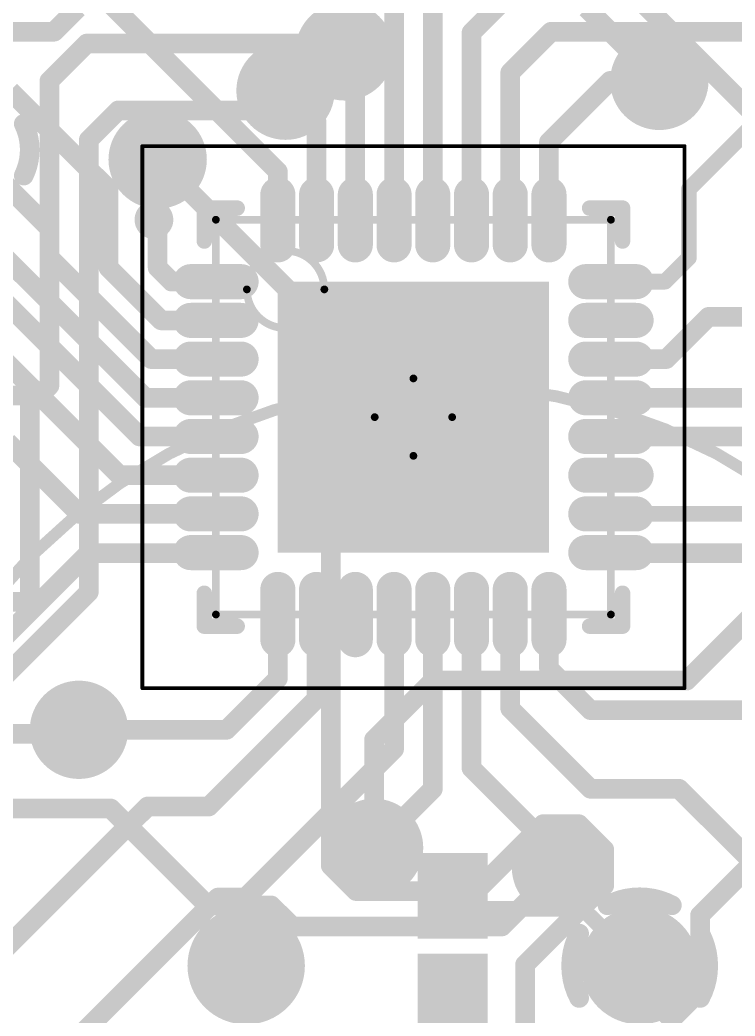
# Model space of a CAD drawing. Header units: millimetres. Extents: x 2.46 to 5.38, y 2.48 to 3.77.
# Drawn here: x 4.44 to 4.803, y 2.94 to 3.447 of the extents above; entities that cross this region are included whole.
import ezdxf

# ---------------------------------------------------------------- set-up
doc = ezdxf.new("R2010")
doc.units = ezdxf.units.MM
doc.header["$MEASUREMENT"] = 0
for name, color, linetype in [('BottomLayer', 5, 'Continuous'), ('BottomOverlay', 54, 'Continuous'), ('BottomSolder', 6, 'Continuous'), ('InternalPlane1', 76, 'Continuous'), ('InternalPlane2', 16, 'Continuous'), ('Mechanical13', 56, 'Continuous'), ('Mechanical15', 56, 'Continuous'), ('MultiLayer', 9, 'Continuous'), ('TopLayer', 1, 'Continuous'), ('TopOverlay', 2, 'Continuous'), ('TopPaste', 8, 'Continuous'), ('TopSolder', 216, 'Continuous')]:
    doc.layers.add(name, color=color, linetype=linetype)

msp = doc.modelspace()

# ---------------------------------------------------------------- linework, layer by layer
at = {"layer": 'BottomLayer', "const_width": 0.01}
for points in [[(4.71483, 3.49728), (4.85, 3.36211)], [(4.45737, 3.441), (4.46937, 3.453)], [(4.728, 3.453), (4.765, 3.416)], [(4.125, 3.441), (4.45737, 3.441)], [(4.455, 3.416), (4.474, 3.435)], [(4.474, 3.435), (4.605, 3.435)], [(4.455, 3.261), (4.455, 3.416)], [(4.475, 3.386), (4.49, 3.401)], [(4.49, 3.401), (4.575, 3.401)], [(4.475, 3.156), (4.475, 3.386)], [(4.51, 3.376), (4.598, 3.288)], [(4.598, 3.01689), (4.598, 3.288)], [(4.445, 3.251), (4.455, 3.261)], [(4.245, 3.256), (4.445, 3.256)], [(4.445, 3.151), (4.445, 3.256)], [(4.77889, 3.111), (4.90389, 3.236)], [(4.78569, 2.99168), (5.008, 3.214)], [(4.34, 3.151), (4.445, 3.151)], [(4.42378, 3.10478), (4.475, 3.156)], [(4.62, 3.081), (4.65, 3.111)], [(4.65, 3.111), (4.77889, 3.111)], [(4.468, 3.084), (4.47, 3.086)], [(4.272, 3.084), (4.468, 3.084)], [(4.62, 3.026), (4.62, 3.081)], [(4.185, 3.046), (4.48611, 3.046)], [(4.48611, 3.046), (4.53543, 2.99668)], [(4.67189, 3.004), (4.70589, 3.038)], [(4.70589, 3.038), (4.72411, 3.038)], [(4.72411, 3.038), (4.737, 3.02511)], [(4.737, 3.00689), (4.737, 3.02511)], [(4.598, 3.01689), (4.61089, 3.004)], [(4.685, 2.986), (4.715, 3.016)], [(4.69676, 2.96664), (4.737, 3.00689)], [(4.61089, 3.004), (4.67189, 3.004)], [(4.53543, 2.99668), (4.56771, 2.99668)], [(4.56771, 2.99668), (4.5784, 2.986)], [(4.78569, 2.95329), (4.78569, 2.99168)], [(4.5784, 2.986), (4.685, 2.986)], [(4.69676, 2.88242), (4.69676, 2.96664)], [(4.76771, 2.93531), (4.78569, 2.95329)]]:
    msp.add_lwpolyline(points, dxfattribs=at)
at = {"layer": 'BottomLayer'}
for points, const_width in [([(4.45487, 3.441, 1), (4.45987, 3.441, 1)], 0.005), ([(4.45487, 3.441, 1), (4.45987, 3.441, 1)], 0.005), ([(4.4715, 3.435, 1), (4.4765, 3.435, 1)], 0.005), ([(4.4715, 3.435, 1), (4.4765, 3.435, 1)], 0.005), ([(4.5995, 3.431, 1), (4.6105, 3.431, 1)], 0.011), ([(4.6025, 3.435, 1), (4.6075, 3.435, 1)], 0.005), ([(4.7595, 3.416, 1), (4.7705, 3.416, 1)], 0.011), ([(4.4525, 3.416, 1), (4.4575, 3.416, 1)], 0.005), ([(4.4525, 3.416, 1), (4.4575, 3.416, 1)], 0.005), ([(4.5695, 3.411, 1), (4.5805, 3.411, 1)], 0.011), ([(4.7625, 3.416, 1), (4.7675, 3.416, 1)], 0.005), ([(4.4875, 3.401, 1), (4.4925, 3.401, 1)], 0.005), ([(4.4875, 3.401, 1), (4.4925, 3.401, 1)], 0.005), ([(4.5725, 3.401, 1), (4.5775, 3.401, 1)], 0.005), ([(4.4725, 3.386, 1), (4.4775, 3.386, 1)], 0.005), ([(4.4725, 3.386, 1), (4.4775, 3.386, 1)], 0.005), ([(4.5045, 3.376, 1), (4.5155, 3.376, 1)], 0.011), ([(4.5075, 3.376, 1), (4.5125, 3.376, 1)], 0.005), ([(4.5955, 3.288, 1), (4.6005, 3.288, 1)], 0.005), ([(4.5955, 3.288, 1), (4.6005, 3.288, 1)], 0.005), ([(4.4525, 3.261, 1), (4.4575, 3.261, 1)], 0.005), ([(4.4525, 3.261, 1), (4.4575, 3.261, 1)], 0.005), ([(4.4425, 3.256, 1), (4.4475, 3.256, 1)], 0.005), ([(4.4425, 3.256, 1), (4.4475, 3.256, 1)], 0.005), ([(4.4425, 3.251, 1), (4.4475, 3.251, 1)], 0.005), ([(4.4425, 3.151, 1), (4.4475, 3.151, 1)], 0.005), ([(4.4425, 3.151, 1), (4.4475, 3.151, 1)], 0.005), ([(4.4725, 3.156, 1), (4.4775, 3.156, 1)], 0.005), ([(4.4725, 3.156, 1), (4.4775, 3.156, 1)], 0.005), ([(4.6475, 3.111, 1), (4.6525, 3.111, 1)], 0.005), ([(4.6475, 3.111, 1), (4.6525, 3.111, 1)], 0.005), ([(4.77639, 3.111, 1), (4.78139, 3.111, 1)], 0.005), ([(4.77639, 3.111, 1), (4.78139, 3.111, 1)], 0.005), ([(4.4645, 3.086, 1), (4.4755, 3.086, 1)], 0.011), ([(4.4675, 3.086, 1), (4.4725, 3.086, 1)], 0.005), ([(4.4655, 3.084, 1), (4.4705, 3.084, 1)], 0.005), ([(4.4655, 3.084, 1), (4.4705, 3.084, 1)], 0.005), ([(4.6175, 3.081, 1), (4.6225, 3.081, 1)], 0.005), ([(4.6175, 3.081, 1), (4.6225, 3.081, 1)], 0.005), ([(4.48361, 3.046, 1), (4.48861, 3.046, 1)], 0.005), ([(4.48361, 3.046, 1), (4.48861, 3.046, 1)], 0.005), ([(4.70339, 3.038, 1), (4.70839, 3.038, 1)], 0.005), ([(4.70339, 3.038, 1), (4.70839, 3.038, 1)], 0.005), ([(4.72161, 3.038, 1), (4.72661, 3.038, 1)], 0.005), ([(4.72161, 3.038, 1), (4.72661, 3.038, 1)], 0.005), ([(4.6145, 3.026, 1), (4.6255, 3.026, 1)], 0.011), ([(4.6175, 3.026, 1), (4.6225, 3.026, 1)], 0.005), ([(4.7345, 3.02511, 1), (4.7395, 3.02511, 1)], 0.005), ([(4.7345, 3.02511, 1), (4.7395, 3.02511, 1)], 0.005), ([(4.7095, 3.016, 1), (4.7205, 3.016, 1)], 0.011), ([(4.5955, 3.01689, 1), (4.6005, 3.01689, 1)], 0.005), ([(4.5955, 3.01689, 1), (4.6005, 3.01689, 1)], 0.005), ([(4.7125, 3.016, 1), (4.7175, 3.016, 1)], 0.005), ([(4.7345, 3.00689, 1), (4.7395, 3.00689, 1)], 0.005), ([(4.7345, 3.00689, 1), (4.7395, 3.00689, 1)], 0.005), ([(4.60839, 3.004, 1), (4.61339, 3.004, 1)], 0.005), ([(4.60839, 3.004, 1), (4.61339, 3.004, 1)], 0.005), ([(4.66939, 3.004, 1), (4.67439, 3.004, 1)], 0.005), ([(4.66939, 3.004, 1), (4.67439, 3.004, 1)], 0.005), ([(4.53293, 2.99668, 1), (4.53793, 2.99668, 1)], 0.005), ([(4.53293, 2.99668, 1), (4.53793, 2.99668, 1)], 0.005), ([(4.56521, 2.99668, 1), (4.57021, 2.99668, 1)], 0.005), ([(4.56521, 2.99668, 1), (4.57021, 2.99668, 1)], 0.005), ([(4.78319, 2.99168, 1), (4.78819, 2.99168, 1)], 0.005), ([(4.78319, 2.99168, 1), (4.78819, 2.99168, 1)], 0.005), ([(4.5759, 2.986, 1), (4.5809, 2.986, 1)], 0.005), ([(4.5759, 2.986, 1), (4.5809, 2.986, 1)], 0.005), ([(4.6825, 2.986, 1), (4.6875, 2.986, 1)], 0.005), ([(4.6825, 2.986, 1), (4.6875, 2.986, 1)], 0.005), ([(4.54516, 2.966, 1), (4.56484, 2.966, 1)], 0.01969), ([(4.74516, 2.966, 1), (4.76484, 2.966, 1)], 0.01969), ([(4.69426, 2.96664, 1), (4.69926, 2.96664, 1)], 0.005), ([(4.69426, 2.96664, 1), (4.69926, 2.96664, 1)], 0.005), ([(4.78319, 2.95329, 1), (4.78819, 2.95329, 1)], 0.005), ([(4.78319, 2.95329, 1), (4.78819, 2.95329, 1)], 0.005)]:
    msp.add_lwpolyline(points, format="xyb", close=True, dxfattribs=dict(at, const_width=const_width))
at = {"layer": 'BottomOverlay', "const_width": 0.00606}
msp.add_lwpolyline([(4.95028, 2.966, 1), (4.35972, 2.966, 1)], format="xyb", close=True, dxfattribs=at)
at = {"layer": 'BottomSolder'}
for points, const_width in [([(4.5975, 3.431, 1), (4.6125, 3.431, 1)], 0.015), ([(4.7575, 3.416, 1), (4.7725, 3.416, 1)], 0.015), ([(4.5675, 3.411, 1), (4.5825, 3.411, 1)], 0.015), ([(4.5025, 3.376, 1), (4.5175, 3.376, 1)], 0.015), ([(4.4625, 3.086, 1), (4.4775, 3.086, 1)], 0.015), ([(4.6125, 3.026, 1), (4.6275, 3.026, 1)], 0.015), ([(4.7075, 3.016, 1), (4.7225, 3.016, 1)], 0.015), ([(4.54316, 2.966, 1), (4.56684, 2.966, 1)], 0.02369), ([(4.74316, 2.966, 1), (4.76684, 2.966, 1)], 0.02369)]:
    msp.add_lwpolyline(points, format="xyb", close=True, dxfattribs=dict(at, const_width=const_width))
at = {"layer": 'InternalPlane1'}
for points, const_width in [([(4.5925, 3.431, 1), (4.6175, 3.431, 1)], 0.025), ([(4.7525, 3.416, 1), (4.7775, 3.416, 1)], 0.025), ([(4.5625, 3.411, 1), (4.5875, 3.411, 1)], 0.025), ([(4.43946, 3.39415, 1), (4.44446, 3.39415, 1)], 0.005), ([(4.4975, 3.376, 1), (4.5225, 3.376, 1)], 0.025), ([(4.43946, 3.36785, 1), (4.44446, 3.36785, 1)], 0.005), ([(4.4575, 3.086, 1), (4.4825, 3.086, 1)], 0.025), ([(4.6075, 3.026, 1), (4.6325, 3.026, 1)], 0.025), ([(4.7025, 3.016, 1), (4.7275, 3.016, 1)], 0.025), ([(4.73614, 2.99676, 1), (4.74114, 2.99676, 1)], 0.005), ([(4.76886, 2.99676, 1), (4.77386, 2.99676, 1)], 0.005), ([(4.54008, 2.966, 1), (4.56992, 2.966, 1)], 0.02984), ([(4.72174, 2.98236, 1), (4.72674, 2.98236, 1)], 0.005), ([(4.78326, 2.98236, 1), (4.78826, 2.98236, 1)], 0.005), ([(4.72174, 2.94964, 1), (4.72674, 2.94964, 1)], 0.005), ([(4.78326, 2.94964, 1), (4.78826, 2.94964, 1)], 0.005)]:
    msp.add_lwpolyline(points, format="xyb", close=True, dxfattribs=dict(at, const_width=const_width))
at = {"layer": 'InternalPlane1', "const_width": 0.01}
for points in [[(4.44196, 3.39415, -0.230868), (4.44196, 3.36785)], [(4.73864, 2.99676, -0.249328), (4.77136, 2.99676)], [(4.72424, 2.94964, -0.249328), (4.72424, 2.98236)], [(4.78576, 2.98236, -0.249328), (4.78576, 2.94964)]]:
    msp.add_lwpolyline(points, format="xyb", dxfattribs=at)
at = {"layer": 'InternalPlane2'}
for points, const_width in [([(4.5925, 3.431, 1), (4.6175, 3.431, 1)], 0.025), ([(4.7525, 3.416, 1), (4.7775, 3.416, 1)], 0.025), ([(4.5625, 3.411, 1), (4.5875, 3.411, 1)], 0.025), ([(4.4975, 3.376, 1), (4.5225, 3.376, 1)], 0.025), ([(4.4575, 3.086, 1), (4.4825, 3.086, 1)], 0.025), ([(4.6075, 3.026, 1), (4.6325, 3.026, 1)], 0.025), ([(4.7025, 3.016, 1), (4.7275, 3.016, 1)], 0.025), ([(4.54008, 2.966, 1), (4.56992, 2.966, 1)], 0.02984), ([(4.74008, 2.966, 1), (4.76992, 2.966, 1)], 0.02984)]:
    msp.add_lwpolyline(points, format="xyb", close=True, dxfattribs=dict(at, const_width=const_width))
at = {"layer": 'Mechanical13', "const_width": 0.00394}
for points in [[(4.53961, 3.34539), (4.74039, 3.34539)], [(4.53961, 3.14461), (4.53961, 3.34539)], [(4.74039, 3.14461), (4.74039, 3.34539)], [(4.53961, 3.14461), (4.74039, 3.14461)]]:
    msp.add_lwpolyline(points, dxfattribs=at)
at = {"layer": 'Mechanical13'}
for points, const_width in [([(4.53862, 3.34539, 1), (4.54059, 3.34539, 1)], 0.00197), ([(4.53862, 3.34539, 1), (4.54059, 3.34539, 1)], 0.00197), ([(4.73941, 3.34539, 1), (4.74138, 3.34539, 1)], 0.00197), ([(4.73941, 3.34539, 1), (4.74138, 3.34539, 1)], 0.00197), ([(4.59472, 3.30996, 1), (4.55535, 3.30996, 1)], 0.00394), ([(4.55437, 3.30996, 1), (4.55634, 3.30996, 1)], 0.00197), ([(4.59374, 3.30996, 1), (4.59571, 3.30996, 1)], 0.00197), ([(4.53862, 3.14461, 1), (4.54059, 3.14461, 1)], 0.00197), ([(4.53862, 3.14461, 1), (4.54059, 3.14461, 1)], 0.00197), ([(4.73941, 3.14461, 1), (4.74138, 3.14461, 1)], 0.00197), ([(4.73941, 3.14461, 1), (4.74138, 3.14461, 1)], 0.00197)]:
    msp.add_lwpolyline(points, format="xyb", close=True, dxfattribs=dict(at, const_width=const_width))
at = {"layer": 'Mechanical15'}
for points, const_width in [([(4.5022, 3.3828), (4.7778, 3.3828)], 0.00197), ([(4.5022, 3.1072), (4.5022, 3.3828)], 0.00197), ([(4.7778, 3.1072), (4.7778, 3.3828)], 0.00197), ([(4.64, 3.22532), (4.64, 3.26469)], 0.00394), ([(4.62031, 3.245), (4.65968, 3.245)], 0.00394), ([(4.5022, 3.1072), (4.7778, 3.1072)], 0.00197)]:
    msp.add_lwpolyline(points, dxfattribs=dict(at, const_width=const_width))
for points, const_width in [([(4.50171, 3.3828, 1), (4.5027, 3.3828, 1)], 0.000984), ([(4.50171, 3.3828, 1), (4.5027, 3.3828, 1)], 0.000984), ([(4.7773, 3.3828, 1), (4.77829, 3.3828, 1)], 0.000984), ([(4.7773, 3.3828, 1), (4.77829, 3.3828, 1)], 0.000984), ([(4.63902, 3.26469, 1), (4.64098, 3.26469, 1)], 0.00197), ([(4.61933, 3.245, 1), (4.6213, 3.245, 1)], 0.00197), ([(4.6587, 3.245, 1), (4.66067, 3.245, 1)], 0.00197), ([(4.63902, 3.22532, 1), (4.64098, 3.22532, 1)], 0.00197), ([(4.50171, 3.1072, 1), (4.5027, 3.1072, 1)], 0.000984), ([(4.50171, 3.1072, 1), (4.5027, 3.1072, 1)], 0.000984), ([(4.7773, 3.1072, 1), (4.77829, 3.1072, 1)], 0.000984), ([(4.7773, 3.1072, 1), (4.77829, 3.1072, 1)], 0.000984)]:
    msp.add_lwpolyline(points, format="xyb", close=True, dxfattribs=dict(at, const_width=const_width))
at = {"layer": 'MultiLayer'}
for points, const_width in [([(4.5995, 3.431, 1), (4.6105, 3.431, 1)], 0.011), ([(4.7595, 3.416, 1), (4.7705, 3.416, 1)], 0.011), ([(4.5695, 3.411, 1), (4.5805, 3.411, 1)], 0.011), ([(4.5045, 3.376, 1), (4.5155, 3.376, 1)], 0.011), ([(4.4645, 3.086, 1), (4.4755, 3.086, 1)], 0.011), ([(4.6145, 3.026, 1), (4.6255, 3.026, 1)], 0.011), ([(4.7095, 3.016, 1), (4.7205, 3.016, 1)], 0.011), ([(4.54516, 2.966, 1), (4.56484, 2.966, 1)], 0.01969), ([(4.74516, 2.966, 1), (4.76484, 2.966, 1)], 0.01969)]:
    msp.add_lwpolyline(points, format="xyb", close=True, dxfattribs=dict(at, const_width=const_width))
at = {"layer": 'TopLayer'}
for points, const_width in [([(4.66953, 3.44053), (4.72, 3.491)], 0.01), ([(4.452, 3.489), (4.5711, 3.3699)], 0.01), ([(4.63016, 3.34539), (4.63016, 3.481)], 0.01), ([(4.64984, 3.34539), (4.64984, 3.46584)], 0.01), ([(4.66953, 3.34539), (4.66953, 3.44053)], 0.01), ([(4.68921, 3.42021), (4.71, 3.441)], 0.01), ([(4.71, 3.441), (4.925, 3.441)], 0.01), ([(4.61047, 3.34539), (4.61047, 3.431)], 0.01), ([(4.68921, 3.34539), (4.68921, 3.42021)], 0.01), ([(4.7089, 3.3849), (4.74, 3.416)], 0.01), ([(4.74, 3.416), (4.765, 3.416)], 0.01), ([(4.325, 3.411), (4.435, 3.411)], 0.01), ([(4.435, 3.411), (4.485, 3.361)], 0.01), ([(4.575, 3.411), (4.59079, 3.39521)], 0.01), ([(4.78, 3.361), (4.83, 3.411)], 0.008), ([(4.59079, 3.34539), (4.59079, 3.39521)], 0.01), ([(4.7089, 3.34539), (4.7089, 3.3849)], 0.01), ([(4.415, 3.381), (4.455, 3.341)], 0.01), ([(4.51, 3.321), (4.51, 3.376)], 0.01), ([(4.5711, 3.34539), (4.5711, 3.3699)], 0.01), ([(4.485, 3.321), (4.485, 3.361)], 0.01), ([(4.78, 3.326), (4.78, 3.361)], 0.008), ([(4.5711, 3.35819), (4.5711, 3.3326)], 0.00984), ([(4.59079, 3.35819), (4.59079, 3.3326)], 0.00984), ([(4.61047, 3.35819), (4.61047, 3.3326)], 0.00984), ([(4.63016, 3.35819), (4.63016, 3.3326)], 0.00984), ([(4.64984, 3.35819), (4.64984, 3.3326)], 0.00984), ([(4.66953, 3.35819), (4.66953, 3.3326)], 0.00984), ([(4.68921, 3.35819), (4.68921, 3.3326)], 0.00984), ([(4.7089, 3.35819), (4.7089, 3.3326)], 0.00984), ([(4.41763, 3.341), (4.50378, 3.25484)], 0.01), ([(4.455, 3.32625), (4.455, 3.341)], 0.01), ([(4.455, 3.32625), (4.50673, 3.27453)], 0.01), ([(4.7679, 3.3139), (4.78, 3.326)], 0.008), ([(4.485, 3.321), (4.51179, 3.29421)], 0.01), ([(4.51, 3.321), (4.5171, 3.3139)], 0.01), ([(4.5171, 3.3139), (4.53961, 3.3139)], 0.01), ([(4.52681, 3.3139), (4.5524, 3.3139)], 0.00984), ([(4.7276, 3.3139), (4.75319, 3.3139)], 0.00984), ([(4.74039, 3.3139), (4.7679, 3.3139)], 0.008), ([(4.43, 3.306), (4.50084, 3.23516)], 0.01), ([(4.51179, 3.29421), (4.53961, 3.29421)], 0.01), ([(4.52681, 3.29421), (4.5524, 3.29421)], 0.00984), ([(4.7276, 3.29421), (4.75319, 3.29421)], 0.00984), ([(4.76853, 3.27453), (4.79, 3.296)], 0.01), ([(4.79, 3.296), (4.83154, 3.296)], 0.01), ([(4.42514, 3.28086), (4.49053, 3.21547)], 0.01), ([(4.50673, 3.27453), (4.53961, 3.27453)], 0.01), ([(4.52681, 3.27453), (4.5524, 3.27453)], 0.00984), ([(4.7276, 3.27453), (4.75319, 3.27453)], 0.00984), ([(4.74039, 3.27453), (4.76853, 3.27453)], 0.01), ([(4.50378, 3.25484), (4.53961, 3.25484)], 0.01), ([(4.52681, 3.25484), (4.5524, 3.25484)], 0.00984), ([(4.7276, 3.25484), (4.75319, 3.25484)], 0.00984), ([(4.74039, 3.25484), (4.8172, 3.25484)], 0.01), ([(4.43354, 3.23246), (4.47021, 3.19579)], 0.01), ([(4.50084, 3.23516), (4.53961, 3.23516)], 0.01), ([(4.52681, 3.23516), (4.5524, 3.23516)], 0.00984), ([(4.7276, 3.23516), (4.75319, 3.23516)], 0.00984), ([(4.74039, 3.23516), (4.84425, 3.23516)], 0.01), ([(4.49053, 3.21547), (4.53961, 3.21547)], 0.01), ([(4.52681, 3.21547), (4.5524, 3.21547)], 0.00984), ([(4.7276, 3.21547), (4.75319, 3.21547)], 0.00984), ([(4.47021, 3.19579), (4.53961, 3.19579)], 0.01), ([(4.52681, 3.19579), (4.5524, 3.19579)], 0.00984), ([(4.7276, 3.19579), (4.75319, 3.19579)], 0.00984), ([(4.74039, 3.19579), (4.94521, 3.19579)], 0.008), ([(4.375, 3.076), (4.47479, 3.17579)], 0.01), ([(4.47479, 3.17579), (4.53961, 3.17579)], 0.01), ([(4.52681, 3.1761), (4.5524, 3.1761)], 0.00984), ([(4.7276, 3.1761), (4.75319, 3.1761)], 0.00984), ([(4.74039, 3.17587), (4.89013, 3.17587)], 0.01), ([(4.5711, 3.1574), (4.5711, 3.13181)], 0.00984), ([(4.59079, 3.1574), (4.59079, 3.13181)], 0.00984), ([(4.61047, 3.1574), (4.61047, 3.13181)], 0.00984), ([(4.63016, 3.1574), (4.63016, 3.13181)], 0.00984), ([(4.64984, 3.1574), (4.64984, 3.13181)], 0.00984), ([(4.66953, 3.1574), (4.66953, 3.13181)], 0.00984), ([(4.68921, 3.1574), (4.68921, 3.13181)], 0.00984), ([(4.7089, 3.1574), (4.7089, 3.13181)], 0.00984), ([(4.5711, 3.1121), (4.5711, 3.14461)], 0.01), ([(4.59079, 3.10179), (4.59079, 3.14461)], 0.01), ([(4.63016, 3.07616), (4.63016, 3.14461)], 0.01), ([(4.64984, 3.05584), (4.64984, 3.14461)], 0.01), ([(4.66953, 3.06647), (4.66953, 3.14461)], 0.01), ([(4.68921, 3.09679), (4.68921, 3.14461)], 0.01), ([(4.7089, 3.1171), (4.7089, 3.14461)], 0.01), ([(4.7089, 3.1171), (4.73, 3.096)], 0.01), ([(4.545, 3.086), (4.5711, 3.1121)], 0.01), ([(4.536, 3.047), (4.59079, 3.10179)], 0.01), ([(4.68921, 3.09679), (4.73, 3.056)], 0.01), ([(4.73, 3.096), (4.81, 3.096)], 0.01), ([(4.47, 3.086), (4.545, 3.086)], 0.01), ([(4.55469, 3.00068), (4.63016, 3.07616)], 0.01), ([(4.66953, 3.06647), (4.715, 3.021)], 0.01), ([(4.62, 3.026), (4.64984, 3.05584)], 0.01), ([(4.73, 3.056), (4.775, 3.056)], 0.01), ([(4.775, 3.056), (4.93, 2.901)], 0.01), ([(4.40189, 2.944), (4.50489, 3.047)], 0.01), ([(4.50489, 3.047), (4.536, 3.047)], 0.01), ([(4.45095, 2.911), (4.54063, 3.00068)], 0.01), ([(4.54063, 3.00068), (4.55469, 3.00068)], 0.01), ([(4.66, 3.00159), (4.66659, 2.995)], 0.008), ([(4.66659, 2.995), (4.726, 2.995)], 0.008), ([(4.726, 2.995), (4.755, 2.966)], 0.008), ([(4.655, 2.866), (4.655, 2.94541)], 0.008)]:
    msp.add_lwpolyline(points, dxfattribs=dict(at, const_width=const_width))
for points, const_width in [([(4.66703, 3.44053, 1), (4.67203, 3.44053, 1)], 0.005), ([(4.66703, 3.44053, 1), (4.67203, 3.44053, 1)], 0.005), ([(4.7075, 3.441, 1), (4.7125, 3.441, 1)], 0.005), ([(4.7075, 3.441, 1), (4.7125, 3.441, 1)], 0.005), ([(4.5995, 3.431, 1), (4.6105, 3.431, 1)], 0.011), ([(4.60797, 3.431, 1), (4.61297, 3.431, 1)], 0.005), ([(4.68671, 3.42021, 1), (4.69171, 3.42021, 1)], 0.005), ([(4.68671, 3.42021, 1), (4.69171, 3.42021, 1)], 0.005), ([(4.7595, 3.416, 1), (4.7705, 3.416, 1)], 0.011), ([(4.5695, 3.411, 1), (4.5805, 3.411, 1)], 0.011), ([(4.7375, 3.416, 1), (4.7425, 3.416, 1)], 0.005), ([(4.7375, 3.416, 1), (4.7425, 3.416, 1)], 0.005), ([(4.7625, 3.416, 1), (4.7675, 3.416, 1)], 0.005), ([(4.5725, 3.411, 1), (4.5775, 3.411, 1)], 0.005), ([(4.58829, 3.39521, 1), (4.59329, 3.39521, 1)], 0.005), ([(4.58829, 3.39521, 1), (4.59329, 3.39521, 1)], 0.005), ([(4.7064, 3.3849, 1), (4.7114, 3.3849, 1)], 0.005), ([(4.7064, 3.3849, 1), (4.7114, 3.3849, 1)], 0.005), ([(4.5045, 3.376, 1), (4.5155, 3.376, 1)], 0.011), ([(4.5075, 3.376, 1), (4.5125, 3.376, 1)], 0.005), ([(4.5686, 3.3699, 1), (4.5736, 3.3699, 1)], 0.005), ([(4.5686, 3.3699, 1), (4.5736, 3.3699, 1)], 0.005), ([(4.4825, 3.361, 1), (4.4875, 3.361, 1)], 0.005), ([(4.4825, 3.361, 1), (4.4875, 3.361, 1)], 0.005), ([(4.778, 3.361, 1), (4.782, 3.361, 1)], 0.004), ([(4.778, 3.361, 1), (4.782, 3.361, 1)], 0.004), ([(4.56864, 3.35819, 1), (4.57356, 3.35819, 1)], 0.00492), ([(4.58833, 3.35819, 1), (4.59325, 3.35819, 1)], 0.00492), ([(4.60801, 3.35819, 1), (4.61293, 3.35819, 1)], 0.00492), ([(4.6277, 3.35819, 1), (4.63262, 3.35819, 1)], 0.00492), ([(4.64738, 3.35819, 1), (4.6523, 3.35819, 1)], 0.00492), ([(4.66707, 3.35819, 1), (4.67199, 3.35819, 1)], 0.00492), ([(4.68675, 3.35819, 1), (4.69167, 3.35819, 1)], 0.00492), ([(4.70644, 3.35819, 1), (4.71136, 3.35819, 1)], 0.00492), ([(4.5686, 3.34539, 1), (4.5736, 3.34539, 1)], 0.005), ([(4.58829, 3.34539, 1), (4.59329, 3.34539, 1)], 0.005), ([(4.60797, 3.34539, 1), (4.61297, 3.34539, 1)], 0.005), ([(4.62766, 3.34539, 1), (4.63266, 3.34539, 1)], 0.005), ([(4.64734, 3.34539, 1), (4.65234, 3.34539, 1)], 0.005), ([(4.66703, 3.34539, 1), (4.67203, 3.34539, 1)], 0.005), ([(4.68671, 3.34539, 1), (4.69171, 3.34539, 1)], 0.005), ([(4.7064, 3.34539, 1), (4.7114, 3.34539, 1)], 0.005), ([(4.4525, 3.341, 1), (4.4575, 3.341, 1)], 0.005), ([(4.4525, 3.341, 1), (4.4575, 3.341, 1)], 0.005), ([(4.56864, 3.3326, 1), (4.57356, 3.3326, 1)], 0.00492), ([(4.58833, 3.3326, 1), (4.59325, 3.3326, 1)], 0.00492), ([(4.60801, 3.3326, 1), (4.61293, 3.3326, 1)], 0.00492), ([(4.6277, 3.3326, 1), (4.63262, 3.3326, 1)], 0.00492), ([(4.64738, 3.3326, 1), (4.6523, 3.3326, 1)], 0.00492), ([(4.66707, 3.3326, 1), (4.67199, 3.3326, 1)], 0.00492), ([(4.68675, 3.3326, 1), (4.69167, 3.3326, 1)], 0.00492), ([(4.70644, 3.3326, 1), (4.71136, 3.3326, 1)], 0.00492), ([(4.4525, 3.32625, 1), (4.4575, 3.32625, 1)], 0.005), ([(4.4525, 3.32625, 1), (4.4575, 3.32625, 1)], 0.005), ([(4.778, 3.326, 1), (4.782, 3.326, 1)], 0.004), ([(4.778, 3.326, 1), (4.782, 3.326, 1)], 0.004), ([(4.4825, 3.321, 1), (4.4875, 3.321, 1)], 0.005), ([(4.4825, 3.321, 1), (4.4875, 3.321, 1)], 0.005), ([(4.5075, 3.321, 1), (4.5125, 3.321, 1)], 0.005), ([(4.5075, 3.321, 1), (4.5125, 3.321, 1)], 0.005), ([(4.5146, 3.3139, 1), (4.5196, 3.3139, 1)], 0.005), ([(4.5146, 3.3139, 1), (4.5196, 3.3139, 1)], 0.005), ([(4.52435, 3.3139, 1), (4.52927, 3.3139, 1)], 0.00492), ([(4.53711, 3.3139, 1), (4.54211, 3.3139, 1)], 0.005), ([(4.54994, 3.3139, 1), (4.55486, 3.3139, 1)], 0.00492), ([(4.72514, 3.3139, 1), (4.73006, 3.3139, 1)], 0.00492), ([(4.75073, 3.3139, 1), (4.75565, 3.3139, 1)], 0.00492), ([(4.73839, 3.3139, 1), (4.74239, 3.3139, 1)], 0.004), ([(4.7659, 3.3139, 1), (4.7699, 3.3139, 1)], 0.004), ([(4.7659, 3.3139, 1), (4.7699, 3.3139, 1)], 0.004), ([(4.50929, 3.29421, 1), (4.51429, 3.29421, 1)], 0.005), ([(4.50929, 3.29421, 1), (4.51429, 3.29421, 1)], 0.005), ([(4.52435, 3.29421, 1), (4.52927, 3.29421, 1)], 0.00492), ([(4.53711, 3.29421, 1), (4.54211, 3.29421, 1)], 0.005), ([(4.54994, 3.29421, 1), (4.55486, 3.29421, 1)], 0.00492), ([(4.72514, 3.29421, 1), (4.73006, 3.29421, 1)], 0.00492), ([(4.75073, 3.29421, 1), (4.75565, 3.29421, 1)], 0.00492), ([(4.7875, 3.296, 1), (4.7925, 3.296, 1)], 0.005), ([(4.7875, 3.296, 1), (4.7925, 3.296, 1)], 0.005), ([(4.50423, 3.27453, 1), (4.50923, 3.27453, 1)], 0.005), ([(4.50423, 3.27453, 1), (4.50923, 3.27453, 1)], 0.005), ([(4.52435, 3.27453, 1), (4.52927, 3.27453, 1)], 0.00492), ([(4.53711, 3.27453, 1), (4.54211, 3.27453, 1)], 0.005), ([(4.54994, 3.27453, 1), (4.55486, 3.27453, 1)], 0.00492), ([(4.72514, 3.27453, 1), (4.73006, 3.27453, 1)], 0.00492), ([(4.73789, 3.27453, 1), (4.74289, 3.27453, 1)], 0.005), ([(4.75073, 3.27453, 1), (4.75565, 3.27453, 1)], 0.00492), ([(4.76603, 3.27453, 1), (4.77103, 3.27453, 1)], 0.005), ([(4.76603, 3.27453, 1), (4.77103, 3.27453, 1)], 0.005), ([(4.50128, 3.25484, 1), (4.50628, 3.25484, 1)], 0.005), ([(4.50128, 3.25484, 1), (4.50628, 3.25484, 1)], 0.005), ([(4.52435, 3.25484, 1), (4.52927, 3.25484, 1)], 0.00492), ([(4.53711, 3.25484, 1), (4.54211, 3.25484, 1)], 0.005), ([(4.54994, 3.25484, 1), (4.55486, 3.25484, 1)], 0.00492), ([(4.72514, 3.25484, 1), (4.73006, 3.25484, 1)], 0.00492), ([(4.73789, 3.25484, 1), (4.74289, 3.25484, 1)], 0.005), ([(4.75073, 3.25484, 1), (4.75565, 3.25484, 1)], 0.00492), ([(4.49834, 3.23516, 1), (4.50334, 3.23516, 1)], 0.005), ([(4.49834, 3.23516, 1), (4.50334, 3.23516, 1)], 0.005), ([(4.52435, 3.23516, 1), (4.52927, 3.23516, 1)], 0.00492), ([(4.53711, 3.23516, 1), (4.54211, 3.23516, 1)], 0.005), ([(4.54994, 3.23516, 1), (4.55486, 3.23516, 1)], 0.00492), ([(4.72514, 3.23516, 1), (4.73006, 3.23516, 1)], 0.00492), ([(4.73789, 3.23516, 1), (4.74289, 3.23516, 1)], 0.005), ([(4.75073, 3.23516, 1), (4.75565, 3.23516, 1)], 0.00492), ([(4.48803, 3.21547, 1), (4.49303, 3.21547, 1)], 0.005), ([(4.48803, 3.21547, 1), (4.49303, 3.21547, 1)], 0.005), ([(4.52435, 3.21547, 1), (4.52927, 3.21547, 1)], 0.00492), ([(4.53711, 3.21547, 1), (4.54211, 3.21547, 1)], 0.005), ([(4.54994, 3.21547, 1), (4.55486, 3.21547, 1)], 0.00492), ([(4.72514, 3.21547, 1), (4.73006, 3.21547, 1)], 0.00492), ([(4.75073, 3.21547, 1), (4.75565, 3.21547, 1)], 0.00492), ([(4.46771, 3.19579, 1), (4.47271, 3.19579, 1)], 0.005), ([(4.46771, 3.19579, 1), (4.47271, 3.19579, 1)], 0.005), ([(4.52435, 3.19579, 1), (4.52927, 3.19579, 1)], 0.00492), ([(4.53711, 3.19579, 1), (4.54211, 3.19579, 1)], 0.005), ([(4.54994, 3.19579, 1), (4.55486, 3.19579, 1)], 0.00492), ([(4.72514, 3.19579, 1), (4.73006, 3.19579, 1)], 0.00492), ([(4.73839, 3.19579, 1), (4.74239, 3.19579, 1)], 0.004), ([(4.75073, 3.19579, 1), (4.75565, 3.19579, 1)], 0.00492), ([(4.47229, 3.17579, 1), (4.47729, 3.17579, 1)], 0.005), ([(4.47229, 3.17579, 1), (4.47729, 3.17579, 1)], 0.005), ([(4.52435, 3.1761, 1), (4.52927, 3.1761, 1)], 0.00492), ([(4.53711, 3.17579, 1), (4.54211, 3.17579, 1)], 0.005), ([(4.54994, 3.1761, 1), (4.55486, 3.1761, 1)], 0.00492), ([(4.72514, 3.1761, 1), (4.73006, 3.1761, 1)], 0.00492), ([(4.73789, 3.17587, 1), (4.74289, 3.17587, 1)], 0.005), ([(4.75073, 3.1761, 1), (4.75565, 3.1761, 1)], 0.00492), ([(4.56864, 3.1574, 1), (4.57356, 3.1574, 1)], 0.00492), ([(4.58833, 3.1574, 1), (4.59325, 3.1574, 1)], 0.00492), ([(4.60801, 3.1574, 1), (4.61293, 3.1574, 1)], 0.00492), ([(4.6277, 3.1574, 1), (4.63262, 3.1574, 1)], 0.00492), ([(4.64738, 3.1574, 1), (4.6523, 3.1574, 1)], 0.00492), ([(4.66707, 3.1574, 1), (4.67199, 3.1574, 1)], 0.00492), ([(4.68675, 3.1574, 1), (4.69167, 3.1574, 1)], 0.00492), ([(4.70644, 3.1574, 1), (4.71136, 3.1574, 1)], 0.00492), ([(4.5686, 3.14461, 1), (4.5736, 3.14461, 1)], 0.005), ([(4.58829, 3.14461, 1), (4.59329, 3.14461, 1)], 0.005), ([(4.62766, 3.14461, 1), (4.63266, 3.14461, 1)], 0.005), ([(4.64734, 3.14461, 1), (4.65234, 3.14461, 1)], 0.005), ([(4.66703, 3.14461, 1), (4.67203, 3.14461, 1)], 0.005), ([(4.68671, 3.14461, 1), (4.69171, 3.14461, 1)], 0.005), ([(4.7064, 3.14461, 1), (4.7114, 3.14461, 1)], 0.005), ([(4.56864, 3.13181, 1), (4.57356, 3.13181, 1)], 0.00492), ([(4.58833, 3.13181, 1), (4.59325, 3.13181, 1)], 0.00492), ([(4.60801, 3.13181, 1), (4.61293, 3.13181, 1)], 0.00492), ([(4.6277, 3.13181, 1), (4.63262, 3.13181, 1)], 0.00492), ([(4.64738, 3.13181, 1), (4.6523, 3.13181, 1)], 0.00492), ([(4.66707, 3.13181, 1), (4.67199, 3.13181, 1)], 0.00492), ([(4.68675, 3.13181, 1), (4.69167, 3.13181, 1)], 0.00492), ([(4.70644, 3.13181, 1), (4.71136, 3.13181, 1)], 0.00492), ([(4.7064, 3.1171, 1), (4.7114, 3.1171, 1)], 0.005), ([(4.7064, 3.1171, 1), (4.7114, 3.1171, 1)], 0.005), ([(4.5686, 3.1121, 1), (4.5736, 3.1121, 1)], 0.005), ([(4.5686, 3.1121, 1), (4.5736, 3.1121, 1)], 0.005), ([(4.58829, 3.10179, 1), (4.59329, 3.10179, 1)], 0.005), ([(4.58829, 3.10179, 1), (4.59329, 3.10179, 1)], 0.005), ([(4.68671, 3.09679, 1), (4.69171, 3.09679, 1)], 0.005), ([(4.68671, 3.09679, 1), (4.69171, 3.09679, 1)], 0.005), ([(4.7275, 3.096, 1), (4.7325, 3.096, 1)], 0.005), ([(4.7275, 3.096, 1), (4.7325, 3.096, 1)], 0.005), ([(4.4645, 3.086, 1), (4.4755, 3.086, 1)], 0.011), ([(4.4675, 3.086, 1), (4.4725, 3.086, 1)], 0.005), ([(4.5425, 3.086, 1), (4.5475, 3.086, 1)], 0.005), ([(4.5425, 3.086, 1), (4.5475, 3.086, 1)], 0.005), ([(4.62766, 3.07616, 1), (4.63266, 3.07616, 1)], 0.005), ([(4.62766, 3.07616, 1), (4.63266, 3.07616, 1)], 0.005), ([(4.66703, 3.06647, 1), (4.67203, 3.06647, 1)], 0.005), ([(4.66703, 3.06647, 1), (4.67203, 3.06647, 1)], 0.005), ([(4.64734, 3.05584, 1), (4.65234, 3.05584, 1)], 0.005), ([(4.64734, 3.05584, 1), (4.65234, 3.05584, 1)], 0.005), ([(4.7275, 3.056, 1), (4.7325, 3.056, 1)], 0.005), ([(4.7275, 3.056, 1), (4.7325, 3.056, 1)], 0.005), ([(4.7725, 3.056, 1), (4.7775, 3.056, 1)], 0.005), ([(4.7725, 3.056, 1), (4.7775, 3.056, 1)], 0.005), ([(4.50239, 3.047, 1), (4.50739, 3.047, 1)], 0.005), ([(4.50239, 3.047, 1), (4.50739, 3.047, 1)], 0.005), ([(4.5335, 3.047, 1), (4.5385, 3.047, 1)], 0.005), ([(4.5335, 3.047, 1), (4.5385, 3.047, 1)], 0.005), ([(4.6145, 3.026, 1), (4.6255, 3.026, 1)], 0.011), ([(4.6175, 3.026, 1), (4.6225, 3.026, 1)], 0.005), ([(4.7095, 3.016, 1), (4.7205, 3.016, 1)], 0.011), ([(4.7125, 3.021, 1), (4.7175, 3.021, 1)], 0.005), ([(4.53813, 3.00068, 1), (4.54313, 3.00068, 1)], 0.005), ([(4.53813, 3.00068, 1), (4.54313, 3.00068, 1)], 0.005), ([(4.55219, 3.00068, 1), (4.55719, 3.00068, 1)], 0.005), ([(4.55219, 3.00068, 1), (4.55719, 3.00068, 1)], 0.005), ([(4.658, 3.00159, 1), (4.662, 3.00159, 1)], 0.004), ([(4.66459, 2.995, 1), (4.66859, 2.995, 1)], 0.004), ([(4.66459, 2.995, 1), (4.66859, 2.995, 1)], 0.004), ([(4.724, 2.995, 1), (4.728, 2.995, 1)], 0.004), ([(4.724, 2.995, 1), (4.728, 2.995, 1)], 0.004), ([(4.54516, 2.966, 1), (4.56484, 2.966, 1)], 0.01969), ([(4.74516, 2.966, 1), (4.76484, 2.966, 1)], 0.01969), ([(4.753, 2.966, 1), (4.757, 2.966, 1)], 0.004), ([(4.653, 2.94541, 1), (4.657, 2.94541, 1)], 0.004)]:
    msp.add_lwpolyline(points, format="xyb", close=True, dxfattribs=dict(at, const_width=const_width))
for points in [[(4.57504, 3.18004), (4.70496, 3.18004), (4.57504, 3.30996), (4.70496, 3.30996)], [(4.67378, 3.01931), (4.64622, 3.01931), (4.67378, 2.98387), (4.64622, 2.98387)], [(4.67378, 2.96813), (4.64622, 2.96813), (4.67378, 2.93269), (4.64622, 2.93269)]]:
    msp.add_solid(points, dxfattribs=at)
at = {"layer": 'TopOverlay'}
for points, const_width in [([(4.51303, 3.34539, 1), (4.50319, 3.34539, 1)], 0.00984), ([(4.53173, 3.3513, 1), (4.53567, 3.3513, 1)], 0.00394), ([(4.53173, 3.3513, 1), (4.53567, 3.3513, 1)], 0.00394), ([(4.54846, 3.3513, 1), (4.5524, 3.3513, 1)], 0.00394), ([(4.7276, 3.3513, 1), (4.73154, 3.3513, 1)], 0.00394), ([(4.74433, 3.3513, 1), (4.74827, 3.3513, 1)], 0.00394), ([(4.74433, 3.3513, 1), (4.74827, 3.3513, 1)], 0.00394), ([(4.50073, 3.34539, 1), (4.50565, 3.34539, 1)], 0.00492), ([(4.51057, 3.34539, 1), (4.51549, 3.34539, 1)], 0.00492), ([(4.53173, 3.33457, 1), (4.53567, 3.33457, 1)], 0.00394), ([(4.74433, 3.33457, 1), (4.74827, 3.33457, 1)], 0.00394), ([(4.53173, 3.15543, 1), (4.53567, 3.15543, 1)], 0.00394), ([(4.74433, 3.15543, 1), (4.74827, 3.15543, 1)], 0.00394), ([(4.53173, 3.1387, 1), (4.53567, 3.1387, 1)], 0.00394), ([(4.53173, 3.1387, 1), (4.53567, 3.1387, 1)], 0.00394), ([(4.54846, 3.1387, 1), (4.5524, 3.1387, 1)], 0.00394), ([(4.7276, 3.1387, 1), (4.73154, 3.1387, 1)], 0.00394), ([(4.74433, 3.1387, 1), (4.74827, 3.1387, 1)], 0.00394), ([(4.74433, 3.1387, 1), (4.74827, 3.1387, 1)], 0.00394)]:
    msp.add_lwpolyline(points, format="xyb", close=True, dxfattribs=dict(at, const_width=const_width))
at = {"layer": 'TopOverlay', "const_width": 0.00787}
for points in [[(4.5337, 3.33457), (4.5337, 3.3513)], [(4.5337, 3.3513), (4.55043, 3.3513)], [(4.72957, 3.3513), (4.7463, 3.3513)], [(4.7463, 3.33457), (4.7463, 3.3513)], [(4.5337, 3.1387), (4.5337, 3.15543)], [(4.7463, 3.1387), (4.7463, 3.15543)], [(4.5337, 3.1387), (4.55043, 3.1387)], [(4.72957, 3.1387), (4.7463, 3.1387)]]:
    msp.add_lwpolyline(points, dxfattribs=at)
at = {"layer": 'TopPaste', "const_width": 0.00984}
for points in [[(4.5711, 3.35819), (4.5711, 3.3326)], [(4.59079, 3.35819), (4.59079, 3.3326)], [(4.61047, 3.35819), (4.61047, 3.3326)], [(4.63016, 3.35819), (4.63016, 3.3326)], [(4.64984, 3.35819), (4.64984, 3.3326)], [(4.66953, 3.35819), (4.66953, 3.3326)], [(4.68921, 3.35819), (4.68921, 3.3326)], [(4.7089, 3.35819), (4.7089, 3.3326)], [(4.52681, 3.3139), (4.5524, 3.3139)], [(4.7276, 3.3139), (4.75319, 3.3139)], [(4.52681, 3.29421), (4.5524, 3.29421)], [(4.7276, 3.29421), (4.75319, 3.29421)], [(4.52681, 3.27453), (4.5524, 3.27453)], [(4.7276, 3.27453), (4.75319, 3.27453)], [(4.52681, 3.25484), (4.5524, 3.25484)], [(4.7276, 3.25484), (4.75319, 3.25484)], [(4.52681, 3.23516), (4.5524, 3.23516)], [(4.7276, 3.23516), (4.75319, 3.23516)], [(4.52681, 3.21547), (4.5524, 3.21547)], [(4.7276, 3.21547), (4.75319, 3.21547)], [(4.52681, 3.19579), (4.5524, 3.19579)], [(4.7276, 3.19579), (4.75319, 3.19579)], [(4.52681, 3.1761), (4.5524, 3.1761)], [(4.7276, 3.1761), (4.75319, 3.1761)], [(4.5711, 3.1574), (4.5711, 3.13181)], [(4.59079, 3.1574), (4.59079, 3.13181)], [(4.61047, 3.1574), (4.61047, 3.13181)], [(4.63016, 3.1574), (4.63016, 3.13181)], [(4.64984, 3.1574), (4.64984, 3.13181)], [(4.66953, 3.1574), (4.66953, 3.13181)], [(4.68921, 3.1574), (4.68921, 3.13181)], [(4.7089, 3.1574), (4.7089, 3.13181)]]:
    msp.add_lwpolyline(points, dxfattribs=at)
at = {"layer": 'TopPaste', "const_width": 0.00492}
for points in [[(4.56864, 3.35819, 1), (4.57356, 3.35819, 1)], [(4.58833, 3.35819, 1), (4.59325, 3.35819, 1)], [(4.60801, 3.35819, 1), (4.61293, 3.35819, 1)], [(4.6277, 3.35819, 1), (4.63262, 3.35819, 1)], [(4.64738, 3.35819, 1), (4.6523, 3.35819, 1)], [(4.66707, 3.35819, 1), (4.67199, 3.35819, 1)], [(4.68675, 3.35819, 1), (4.69167, 3.35819, 1)], [(4.70644, 3.35819, 1), (4.71136, 3.35819, 1)], [(4.56864, 3.3326, 1), (4.57356, 3.3326, 1)], [(4.58833, 3.3326, 1), (4.59325, 3.3326, 1)], [(4.60801, 3.3326, 1), (4.61293, 3.3326, 1)], [(4.6277, 3.3326, 1), (4.63262, 3.3326, 1)], [(4.64738, 3.3326, 1), (4.6523, 3.3326, 1)], [(4.66707, 3.3326, 1), (4.67199, 3.3326, 1)], [(4.68675, 3.3326, 1), (4.69167, 3.3326, 1)], [(4.70644, 3.3326, 1), (4.71136, 3.3326, 1)], [(4.52435, 3.3139, 1), (4.52927, 3.3139, 1)], [(4.54994, 3.3139, 1), (4.55486, 3.3139, 1)], [(4.72514, 3.3139, 1), (4.73006, 3.3139, 1)], [(4.75073, 3.3139, 1), (4.75565, 3.3139, 1)], [(4.52435, 3.29421, 1), (4.52927, 3.29421, 1)], [(4.54994, 3.29421, 1), (4.55486, 3.29421, 1)], [(4.72514, 3.29421, 1), (4.73006, 3.29421, 1)], [(4.75073, 3.29421, 1), (4.75565, 3.29421, 1)], [(4.52435, 3.27453, 1), (4.52927, 3.27453, 1)], [(4.54994, 3.27453, 1), (4.55486, 3.27453, 1)], [(4.72514, 3.27453, 1), (4.73006, 3.27453, 1)], [(4.75073, 3.27453, 1), (4.75565, 3.27453, 1)], [(4.52435, 3.25484, 1), (4.52927, 3.25484, 1)], [(4.54994, 3.25484, 1), (4.55486, 3.25484, 1)], [(4.72514, 3.25484, 1), (4.73006, 3.25484, 1)], [(4.75073, 3.25484, 1), (4.75565, 3.25484, 1)], [(4.52435, 3.23516, 1), (4.52927, 3.23516, 1)], [(4.54994, 3.23516, 1), (4.55486, 3.23516, 1)], [(4.72514, 3.23516, 1), (4.73006, 3.23516, 1)], [(4.75073, 3.23516, 1), (4.75565, 3.23516, 1)], [(4.52435, 3.21547, 1), (4.52927, 3.21547, 1)], [(4.54994, 3.21547, 1), (4.55486, 3.21547, 1)], [(4.72514, 3.21547, 1), (4.73006, 3.21547, 1)], [(4.75073, 3.21547, 1), (4.75565, 3.21547, 1)], [(4.52435, 3.19579, 1), (4.52927, 3.19579, 1)], [(4.54994, 3.19579, 1), (4.55486, 3.19579, 1)], [(4.72514, 3.19579, 1), (4.73006, 3.19579, 1)], [(4.75073, 3.19579, 1), (4.75565, 3.19579, 1)], [(4.52435, 3.1761, 1), (4.52927, 3.1761, 1)], [(4.54994, 3.1761, 1), (4.55486, 3.1761, 1)], [(4.72514, 3.1761, 1), (4.73006, 3.1761, 1)], [(4.75073, 3.1761, 1), (4.75565, 3.1761, 1)], [(4.56864, 3.1574, 1), (4.57356, 3.1574, 1)], [(4.58833, 3.1574, 1), (4.59325, 3.1574, 1)], [(4.60801, 3.1574, 1), (4.61293, 3.1574, 1)], [(4.6277, 3.1574, 1), (4.63262, 3.1574, 1)], [(4.64738, 3.1574, 1), (4.6523, 3.1574, 1)], [(4.66707, 3.1574, 1), (4.67199, 3.1574, 1)], [(4.68675, 3.1574, 1), (4.69167, 3.1574, 1)], [(4.70644, 3.1574, 1), (4.71136, 3.1574, 1)], [(4.56864, 3.13181, 1), (4.57356, 3.13181, 1)], [(4.58833, 3.13181, 1), (4.59325, 3.13181, 1)], [(4.60801, 3.13181, 1), (4.61293, 3.13181, 1)], [(4.6277, 3.13181, 1), (4.63262, 3.13181, 1)], [(4.64738, 3.13181, 1), (4.6523, 3.13181, 1)], [(4.66707, 3.13181, 1), (4.67199, 3.13181, 1)], [(4.68675, 3.13181, 1), (4.69167, 3.13181, 1)], [(4.70644, 3.13181, 1), (4.71136, 3.13181, 1)]]:
    msp.add_lwpolyline(points, format="xyb", close=True, dxfattribs=at)
at = {"layer": 'TopPaste'}
for points in [[(4.62504, 3.23004), (4.65496, 3.23004), (4.62504, 3.25996), (4.65496, 3.25996)], [(4.67378, 3.01931), (4.64622, 3.01931), (4.67378, 2.98387), (4.64622, 2.98387)], [(4.67378, 2.96813), (4.64622, 2.96813), (4.67378, 2.93269), (4.64622, 2.93269)]]:
    msp.add_solid(points, dxfattribs=at)
at = {"layer": 'TopSolder'}
for points, const_width in [([(4.5975, 3.431, 1), (4.6125, 3.431, 1)], 0.015), ([(4.7575, 3.416, 1), (4.7725, 3.416, 1)], 0.015), ([(4.5675, 3.411, 1), (4.5825, 3.411, 1)], 0.015), ([(4.5025, 3.376, 1), (4.5175, 3.376, 1)], 0.015), ([(4.56664, 3.35819, 1), (4.57556, 3.35819, 1)], 0.00892), ([(4.58633, 3.35819, 1), (4.59525, 3.35819, 1)], 0.00892), ([(4.60601, 3.35819, 1), (4.61493, 3.35819, 1)], 0.00892), ([(4.6257, 3.35819, 1), (4.63462, 3.35819, 1)], 0.00892), ([(4.64538, 3.35819, 1), (4.6543, 3.35819, 1)], 0.00892), ([(4.66507, 3.35819, 1), (4.67399, 3.35819, 1)], 0.00892), ([(4.68475, 3.35819, 1), (4.69367, 3.35819, 1)], 0.00892), ([(4.70444, 3.35819, 1), (4.71336, 3.35819, 1)], 0.00892), ([(4.56664, 3.3326, 1), (4.57556, 3.3326, 1)], 0.00892), ([(4.58633, 3.3326, 1), (4.59525, 3.3326, 1)], 0.00892), ([(4.60601, 3.3326, 1), (4.61493, 3.3326, 1)], 0.00892), ([(4.6257, 3.3326, 1), (4.63462, 3.3326, 1)], 0.00892), ([(4.64538, 3.3326, 1), (4.6543, 3.3326, 1)], 0.00892), ([(4.66507, 3.3326, 1), (4.67399, 3.3326, 1)], 0.00892), ([(4.68475, 3.3326, 1), (4.69367, 3.3326, 1)], 0.00892), ([(4.70444, 3.3326, 1), (4.71336, 3.3326, 1)], 0.00892), ([(4.52235, 3.3139, 1), (4.53127, 3.3139, 1)], 0.00892), ([(4.54794, 3.3139, 1), (4.55686, 3.3139, 1)], 0.00892), ([(4.72314, 3.3139, 1), (4.73206, 3.3139, 1)], 0.00892), ([(4.74873, 3.3139, 1), (4.75765, 3.3139, 1)], 0.00892), ([(4.52235, 3.29421, 1), (4.53127, 3.29421, 1)], 0.00892), ([(4.54794, 3.29421, 1), (4.55686, 3.29421, 1)], 0.00892), ([(4.72314, 3.29421, 1), (4.73206, 3.29421, 1)], 0.00892), ([(4.74873, 3.29421, 1), (4.75765, 3.29421, 1)], 0.00892), ([(4.52235, 3.27453, 1), (4.53127, 3.27453, 1)], 0.00892), ([(4.54794, 3.27453, 1), (4.55686, 3.27453, 1)], 0.00892), ([(4.72314, 3.27453, 1), (4.73206, 3.27453, 1)], 0.00892), ([(4.74873, 3.27453, 1), (4.75765, 3.27453, 1)], 0.00892), ([(4.52235, 3.25484, 1), (4.53127, 3.25484, 1)], 0.00892), ([(4.54794, 3.25484, 1), (4.55686, 3.25484, 1)], 0.00892), ([(4.72314, 3.25484, 1), (4.73206, 3.25484, 1)], 0.00892), ([(4.74873, 3.25484, 1), (4.75765, 3.25484, 1)], 0.00892), ([(4.52235, 3.23516, 1), (4.53127, 3.23516, 1)], 0.00892), ([(4.54794, 3.23516, 1), (4.55686, 3.23516, 1)], 0.00892), ([(4.72314, 3.23516, 1), (4.73206, 3.23516, 1)], 0.00892), ([(4.74873, 3.23516, 1), (4.75765, 3.23516, 1)], 0.00892), ([(4.52235, 3.21547, 1), (4.53127, 3.21547, 1)], 0.00892), ([(4.54794, 3.21547, 1), (4.55686, 3.21547, 1)], 0.00892), ([(4.72314, 3.21547, 1), (4.73206, 3.21547, 1)], 0.00892), ([(4.74873, 3.21547, 1), (4.75765, 3.21547, 1)], 0.00892), ([(4.52235, 3.19579, 1), (4.53127, 3.19579, 1)], 0.00892), ([(4.54794, 3.19579, 1), (4.55686, 3.19579, 1)], 0.00892), ([(4.72314, 3.19579, 1), (4.73206, 3.19579, 1)], 0.00892), ([(4.74873, 3.19579, 1), (4.75765, 3.19579, 1)], 0.00892), ([(4.52235, 3.1761, 1), (4.53127, 3.1761, 1)], 0.00892), ([(4.54794, 3.1761, 1), (4.55686, 3.1761, 1)], 0.00892), ([(4.72314, 3.1761, 1), (4.73206, 3.1761, 1)], 0.00892), ([(4.74873, 3.1761, 1), (4.75765, 3.1761, 1)], 0.00892), ([(4.56664, 3.1574, 1), (4.57556, 3.1574, 1)], 0.00892), ([(4.58633, 3.1574, 1), (4.59525, 3.1574, 1)], 0.00892), ([(4.60601, 3.1574, 1), (4.61493, 3.1574, 1)], 0.00892), ([(4.6257, 3.1574, 1), (4.63462, 3.1574, 1)], 0.00892), ([(4.64538, 3.1574, 1), (4.6543, 3.1574, 1)], 0.00892), ([(4.66507, 3.1574, 1), (4.67399, 3.1574, 1)], 0.00892), ([(4.68475, 3.1574, 1), (4.69367, 3.1574, 1)], 0.00892), ([(4.70444, 3.1574, 1), (4.71336, 3.1574, 1)], 0.00892), ([(4.56664, 3.13181, 1), (4.57556, 3.13181, 1)], 0.00892), ([(4.58633, 3.13181, 1), (4.59525, 3.13181, 1)], 0.00892), ([(4.60601, 3.13181, 1), (4.61493, 3.13181, 1)], 0.00892), ([(4.6257, 3.13181, 1), (4.63462, 3.13181, 1)], 0.00892), ([(4.64538, 3.13181, 1), (4.6543, 3.13181, 1)], 0.00892), ([(4.66507, 3.13181, 1), (4.67399, 3.13181, 1)], 0.00892), ([(4.68475, 3.13181, 1), (4.69367, 3.13181, 1)], 0.00892), ([(4.70444, 3.13181, 1), (4.71336, 3.13181, 1)], 0.00892), ([(4.4625, 3.086, 1), (4.4775, 3.086, 1)], 0.015), ([(4.6125, 3.026, 1), (4.6275, 3.026, 1)], 0.015), ([(4.7075, 3.016, 1), (4.7225, 3.016, 1)], 0.015), ([(4.54316, 2.966, 1), (4.56684, 2.966, 1)], 0.02369), ([(4.74316, 2.966, 1), (4.76684, 2.966, 1)], 0.02369)]:
    msp.add_lwpolyline(points, format="xyb", close=True, dxfattribs=dict(at, const_width=const_width))
at = {"layer": 'TopSolder', "const_width": 0.01784}
for points in [[(4.5711, 3.35819), (4.5711, 3.3326)], [(4.59079, 3.35819), (4.59079, 3.3326)], [(4.61047, 3.35819), (4.61047, 3.3326)], [(4.63016, 3.35819), (4.63016, 3.3326)], [(4.64984, 3.35819), (4.64984, 3.3326)], [(4.66953, 3.35819), (4.66953, 3.3326)], [(4.68921, 3.35819), (4.68921, 3.3326)], [(4.7089, 3.35819), (4.7089, 3.3326)], [(4.52681, 3.3139), (4.5524, 3.3139)], [(4.7276, 3.3139), (4.75319, 3.3139)], [(4.52681, 3.29421), (4.5524, 3.29421)], [(4.7276, 3.29421), (4.75319, 3.29421)], [(4.52681, 3.27453), (4.5524, 3.27453)], [(4.7276, 3.27453), (4.75319, 3.27453)], [(4.52681, 3.25484), (4.5524, 3.25484)], [(4.7276, 3.25484), (4.75319, 3.25484)], [(4.52681, 3.23516), (4.5524, 3.23516)], [(4.7276, 3.23516), (4.75319, 3.23516)], [(4.52681, 3.21547), (4.5524, 3.21547)], [(4.7276, 3.21547), (4.75319, 3.21547)], [(4.52681, 3.19579), (4.5524, 3.19579)], [(4.7276, 3.19579), (4.75319, 3.19579)], [(4.52681, 3.1761), (4.5524, 3.1761)], [(4.7276, 3.1761), (4.75319, 3.1761)], [(4.5711, 3.1574), (4.5711, 3.13181)], [(4.59079, 3.1574), (4.59079, 3.13181)], [(4.61047, 3.1574), (4.61047, 3.13181)], [(4.63016, 3.1574), (4.63016, 3.13181)], [(4.64984, 3.1574), (4.64984, 3.13181)], [(4.66953, 3.1574), (4.66953, 3.13181)], [(4.68921, 3.1574), (4.68921, 3.13181)], [(4.7089, 3.1574), (4.7089, 3.13181)]]:
    msp.add_lwpolyline(points, dxfattribs=at)
at = {"layer": 'TopSolder'}
for points in [[(4.57104, 3.17604), (4.70896, 3.17604), (4.57104, 3.31396), (4.70896, 3.31396)], [(4.67778, 3.02331), (4.64222, 3.02331), (4.67778, 2.97987), (4.64222, 2.97987)], [(4.67778, 2.97213), (4.64222, 2.97213), (4.67778, 2.92869), (4.64222, 2.92869)]]:
    msp.add_solid(points, dxfattribs=at)

doc.saveas('drawing.dxf')
